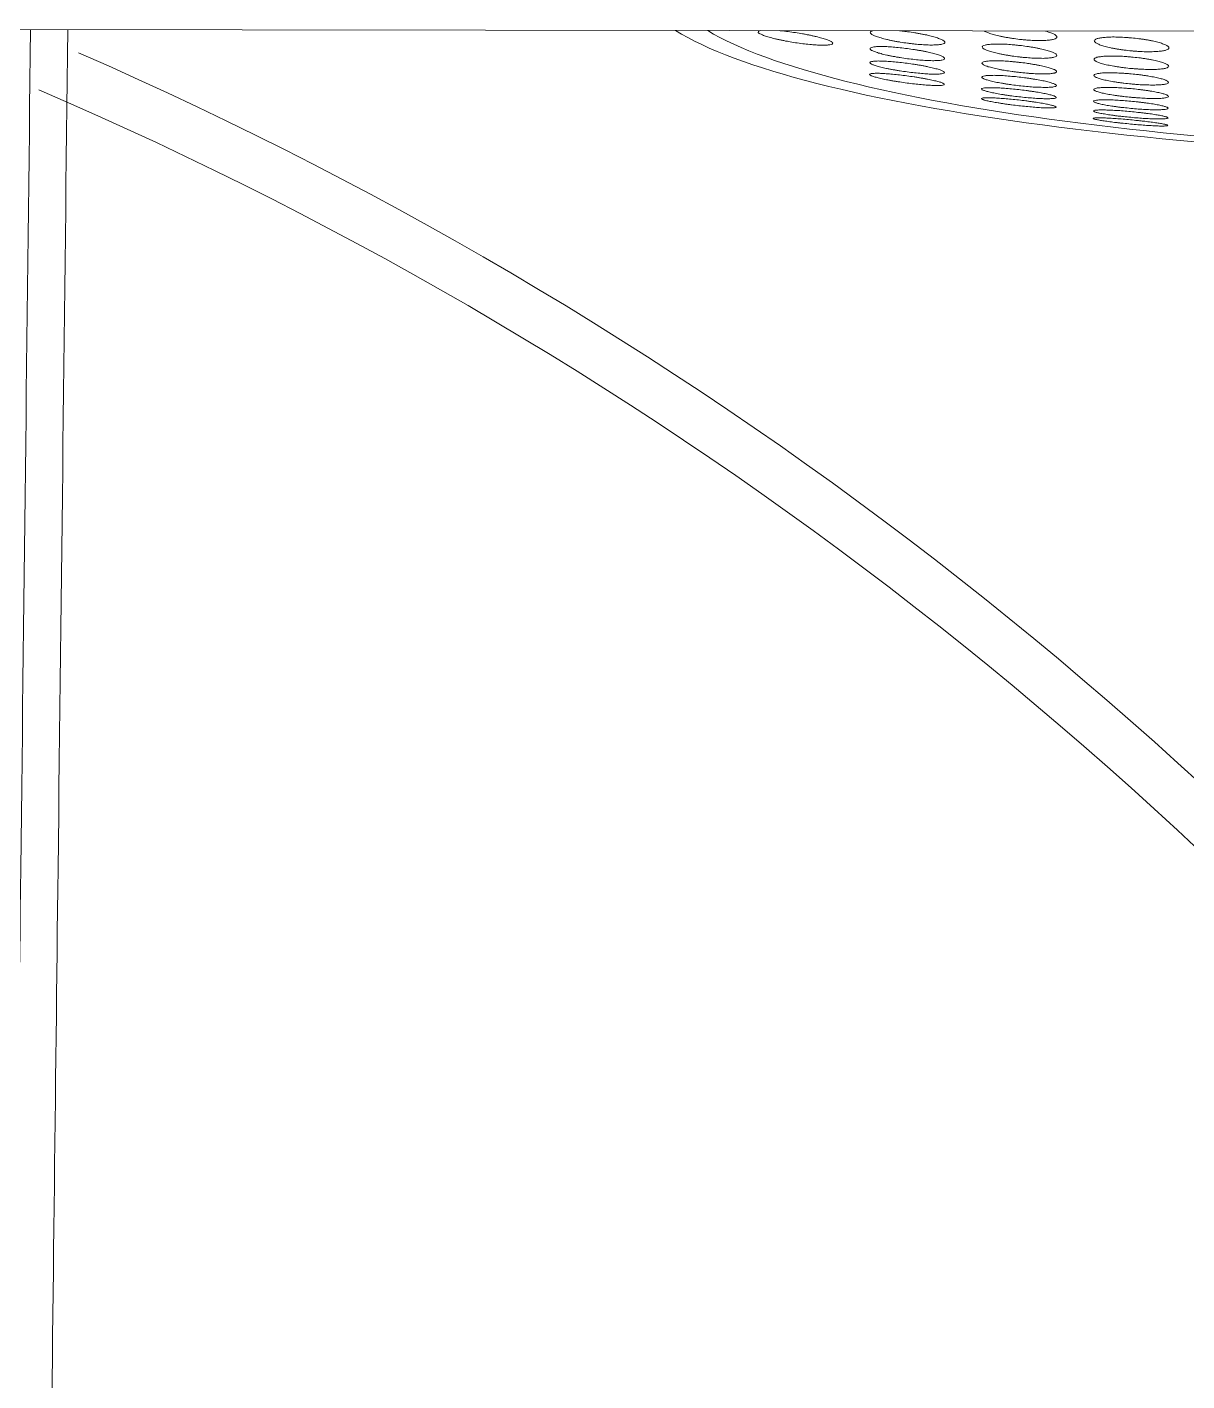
# Model space of a CAD drawing. Extents: x 16539 to 19738, y -91 to 2224.
# Drawn here: x 17448.86 to 17458.19, y 526.8 to 537.69 of the extents above; entities that cross this region are included whole.
import ezdxf

# ---------------------------------------------------------------- set-up
doc = ezdxf.new("R2010")
doc.units = 0
doc.header["$LTSCALE"] = 10
doc.header["$MEASUREMENT"] = 0
doc.layers.add('1', color=7, linetype='CONTINUOUS')

msp = doc.modelspace()

# ---------------------------------------------------------------- linework, layer by layer
at = {"layer": '1', "color": 7, "linetype": 'Continuous', "lineweight": 18}
msp.add_line((17489.185, 537.608), (17436.546, 537.69), dxfattribs=at)
for centre, major_axis, ratio, start_param, end_param in [((17462.025, 538.036), (-8.25, 0.011), 0.173648, 0.27133, 1.569323), ((17462.025, 538.036), (-8, 0.01), 0.173648, 0.280043, 1.569323), ((17436.291, 507.69), (-0.051, -32.5), 0.999999, 0.711487, 2.732071), ((17436.291, 507.69), (-0.051, -32.5), 0.999999, 3.853079, 6.994672)]:
    msp.add_ellipse(centre, major_axis=major_axis, ratio=ratio, start_param=start_param, end_param=end_param, dxfattribs=at)
at = {"layer": '1', "color": 7, "linetype": 'Continuous', "lineweight": 13}
for start_param, end_param in [(0.711487, 2.737519), (3.853079, 6.994672)]:
    msp.add_ellipse((17436.292, 507.69), major_axis=(-0.05, -32.099), ratio=0.999999, start_param=start_param, end_param=end_param, dxfattribs=at)
msp.add_open_spline([(17448.892, 537.67), (17448.866, 535.462), (17448.801, 529.812), (17448.728, 523.56), (17448.683, 519.643)], degree=3, knots=[0, 0, 0, 0, 0.393267, 1, 1, 1, 1], dxfattribs=at)
at = {"layer": '1', "color": 7, "linetype": 'Continuous', "lineweight": 18}
for points, knots in [([(17449.191, 537.67), (17449.166, 535.46), (17449.1, 529.81), (17449.028, 523.557), (17448.983, 519.639)], [0, 0, 0, 0, 0.393371, 1, 1, 1, 1]), ([(17454.742, 537.65), (17454.741, 537.648), (17454.743, 537.645), (17454.749, 537.64), (17454.752, 537.638), (17454.757, 537.635), (17454.761, 537.633), (17454.772, 537.628), (17454.781, 537.624), (17454.798, 537.618), (17454.804, 537.616), (17454.816, 537.612), (17454.823, 537.61), (17454.844, 537.604), (17454.859, 537.6), (17454.884, 537.594), (17454.892, 537.592), (17454.91, 537.588), (17454.927, 537.585), (17454.946, 537.581), (17454.964, 537.577), (17454.974, 537.576), (17455.003, 537.57), (17455.022, 537.567), (17455.061, 537.561), (17455.081, 537.558), (17455.119, 537.554), (17455.138, 537.552), (17455.165, 537.549), (17455.174, 537.548), (17455.191, 537.547), (17455.199, 537.546), (17455.224, 537.545), (17455.239, 537.544), (17455.267, 537.543), (17455.279, 537.544), (17455.296, 537.544), (17455.301, 537.545), (17455.31, 537.546), (17455.314, 537.546), (17455.326, 537.548), (17455.332, 537.55), (17455.339, 537.554), (17455.341, 537.556), (17455.341, 537.559)], [0, 0, 0, 0, 0.0625, 0.0625, 0.09375, 0.09375, 0.125, 0.125, 0.1875, 0.1875, 0.21875, 0.21875, 0.25, 0.25, 0.3125, 0.3125, 0.34375, 0.34375, 0.375, 0.40625, 0.40625, 0.4375, 0.4375, 0.5, 0.5, 0.5625, 0.5625, 0.625, 0.625, 0.65625, 0.65625, 0.6875, 0.6875, 0.75, 0.75, 0.8125, 0.8125, 0.84375, 0.84375, 0.875, 0.875, 0.9375, 0.9375, 1, 1, 1, 1]), ([(17454.761, 537.662), (17454.755, 537.661), (17454.751, 537.659), (17454.744, 537.656), (17454.742, 537.653), (17454.742, 537.65)], [0, 0, 0, 0, 0.454297, 0.454297, 1, 1, 1, 1]), ([(17455.341, 537.559), (17455.341, 537.562), (17455.34, 537.565), (17455.334, 537.569), (17455.331, 537.571), (17455.326, 537.574), (17455.322, 537.576), (17455.311, 537.582), (17455.302, 537.585), (17455.285, 537.591), (17455.279, 537.593), (17455.267, 537.597), (17455.26, 537.599), (17455.239, 537.605), (17455.224, 537.609), (17455.199, 537.615), (17455.191, 537.617), (17455.173, 537.621), (17455.156, 537.625), (17455.137, 537.628), (17455.119, 537.632), (17455.109, 537.634), (17455.08, 537.639), (17455.061, 537.642), (17455.022, 537.648), (17455.002, 537.651), (17454.964, 537.656), (17454.945, 537.658), (17454.921, 537.66), (17454.916, 537.661), (17454.91, 537.661)], [0, 0, 0, 0, 0.096897, 0.096897, 0.145345, 0.145345, 0.193794, 0.193794, 0.29069, 0.29069, 0.339139, 0.339139, 0.387587, 0.387587, 0.484484, 0.484484, 0.532933, 0.532933, 0.581381, 0.629829, 0.629829, 0.678278, 0.678278, 0.775175, 0.775175, 0.872071, 0.872071, 0.968968, 0.968968, 1, 1, 1, 1]), ([(17455.664, 537.66), (17455.657, 537.659), (17455.652, 537.657), (17455.645, 537.652), (17455.643, 537.649), (17455.643, 537.646)], [0, 0, 0, 0, 0.472499, 0.472499, 1, 1, 1, 1]), ([(17455.643, 537.646), (17455.643, 537.643), (17455.645, 537.64), (17455.65, 537.635), (17455.653, 537.633), (17455.659, 537.629), (17455.662, 537.627), (17455.673, 537.621), (17455.683, 537.618), (17455.699, 537.612), (17455.705, 537.61), (17455.717, 537.606), (17455.724, 537.604), (17455.745, 537.598), (17455.76, 537.594), (17455.785, 537.588), (17455.793, 537.586), (17455.81, 537.582), (17455.828, 537.579), (17455.846, 537.575), (17455.865, 537.572), (17455.875, 537.57), (17455.904, 537.565), (17455.923, 537.563), (17455.952, 537.559), (17455.962, 537.558), (17455.982, 537.555), (17455.991, 537.554), (17456.02, 537.551), (17456.039, 537.55), (17456.066, 537.548), (17456.075, 537.547), (17456.092, 537.546), (17456.101, 537.546), (17456.125, 537.545), (17456.14, 537.545), (17456.168, 537.546), (17456.181, 537.546), (17456.197, 537.548), (17456.202, 537.549), (17456.211, 537.55), (17456.216, 537.551), (17456.227, 537.554), (17456.233, 537.556), (17456.241, 537.561), (17456.243, 537.563), (17456.243, 537.567)], [0, 0, 0, 0, 0.0625, 0.0625, 0.09375, 0.09375, 0.125, 0.125, 0.1875, 0.1875, 0.21875, 0.21875, 0.25, 0.25, 0.3125, 0.3125, 0.34375, 0.34375, 0.375, 0.40625, 0.40625, 0.4375, 0.4375, 0.5, 0.5, 0.53125, 0.53125, 0.5625, 0.5625, 0.625, 0.625, 0.65625, 0.65625, 0.6875, 0.6875, 0.75, 0.75, 0.8125, 0.8125, 0.84375, 0.84375, 0.875, 0.875, 0.9375, 0.9375, 1, 1, 1, 1]), ([(17456.243, 537.567), (17456.243, 537.57), (17456.241, 537.573), (17456.235, 537.578), (17456.233, 537.58), (17456.227, 537.584), (17456.224, 537.585), (17456.212, 537.591), (17456.203, 537.595), (17456.187, 537.601), (17456.181, 537.603), (17456.168, 537.607), (17456.162, 537.609), (17456.141, 537.615), (17456.126, 537.619), (17456.101, 537.625), (17456.093, 537.627), (17456.075, 537.63), (17456.058, 537.634), (17456.039, 537.637), (17456.02, 537.641), (17456.011, 537.642), (17455.982, 537.647), (17455.963, 537.65), (17455.933, 537.654), (17455.924, 537.655), (17455.904, 537.657), (17455.894, 537.659), (17455.882, 537.66), (17455.88, 537.66), (17455.878, 537.66)], [0, 0, 0, 0, 0.1097, 0.1097, 0.16455, 0.16455, 0.2194, 0.2194, 0.329101, 0.329101, 0.383951, 0.383951, 0.438801, 0.438801, 0.548501, 0.548501, 0.603351, 0.603351, 0.658201, 0.713051, 0.713051, 0.767902, 0.767902, 0.877602, 0.877602, 0.932452, 0.932452, 0.987302, 0.987302, 1, 1, 1, 1]), ([(17456.56, 537.658), (17456.562, 537.657), (17456.565, 537.656), (17456.575, 537.651), (17456.584, 537.647), (17456.6, 537.64), (17456.606, 537.638), (17456.619, 537.634), (17456.625, 537.632), (17456.646, 537.626), (17456.661, 537.623), (17456.686, 537.617), (17456.694, 537.615), (17456.711, 537.612), (17456.729, 537.608), (17456.747, 537.605), (17456.766, 537.602), (17456.776, 537.6), (17456.805, 537.596), (17456.824, 537.593), (17456.853, 537.59), (17456.863, 537.589), (17456.883, 537.587), (17456.892, 537.586), (17456.921, 537.584), (17456.94, 537.583), (17456.967, 537.582), (17456.976, 537.582), (17456.993, 537.581), (17457.002, 537.581), (17457.026, 537.581), (17457.041, 537.582), (17457.069, 537.583), (17457.082, 537.585), (17457.098, 537.587), (17457.103, 537.588), (17457.113, 537.59), (17457.117, 537.591), (17457.129, 537.594), (17457.134, 537.597), (17457.142, 537.603), (17457.144, 537.606), (17457.144, 537.609)], [0, 0, 0, 0, 0.021851, 0.021851, 0.091719, 0.091719, 0.126653, 0.126653, 0.161587, 0.161587, 0.231455, 0.231455, 0.266388, 0.266388, 0.301322, 0.336256, 0.336256, 0.37119, 0.37119, 0.441058, 0.441058, 0.475992, 0.475992, 0.510926, 0.510926, 0.580793, 0.580793, 0.615727, 0.615727, 0.650661, 0.650661, 0.720529, 0.720529, 0.790397, 0.790397, 0.825331, 0.825331, 0.860264, 0.860264, 0.930132, 0.930132, 1, 1, 1, 1]), ([(17457.144, 537.609), (17457.144, 537.613), (17457.142, 537.617), (17457.137, 537.622), (17457.134, 537.624), (17457.128, 537.628), (17457.125, 537.63), (17457.114, 537.636), (17457.105, 537.64), (17457.088, 537.646), (17457.082, 537.648), (17457.07, 537.652), (17457.063, 537.654), (17457.054, 537.657), (17457.053, 537.657), (17457.051, 537.658)], [0, 0, 0, 0, 0.242175, 0.242175, 0.363262, 0.363262, 0.484349, 0.484349, 0.726524, 0.726524, 0.847611, 0.847611, 0.968698, 0.968698, 1, 1, 1, 1]), ([(17458.044, 537.522), (17458.044, 537.526), (17458.042, 537.529), (17458.036, 537.535), (17458.034, 537.537), (17458.028, 537.541), (17458.025, 537.543), (17458.014, 537.548), (17458.005, 537.552), (17457.988, 537.558), (17457.982, 537.56), (17457.97, 537.564), (17457.963, 537.566), (17457.942, 537.571), (17457.927, 537.575), (17457.903, 537.58), (17457.894, 537.582), (17457.877, 537.585), (17457.859, 537.588), (17457.841, 537.591), (17457.822, 537.594), (17457.813, 537.595), (17457.784, 537.599), (17457.764, 537.601), (17457.735, 537.603), (17457.725, 537.604), (17457.706, 537.606), (17457.696, 537.606), (17457.667, 537.608), (17457.648, 537.609), (17457.621, 537.609), (17457.612, 537.61), (17457.595, 537.61), (17457.586, 537.61), (17457.562, 537.609), (17457.547, 537.608), (17457.519, 537.606), (17457.506, 537.605), (17457.49, 537.602), (17457.485, 537.601), (17457.475, 537.599), (17457.471, 537.598), (17457.46, 537.594), (17457.454, 537.591), (17457.446, 537.585), (17457.444, 537.582), (17457.444, 537.578)], [0, 0, 0, 0, 0.0625, 0.0625, 0.09375, 0.09375, 0.125, 0.125, 0.1875, 0.1875, 0.21875, 0.21875, 0.25, 0.25, 0.3125, 0.3125, 0.34375, 0.34375, 0.375, 0.40625, 0.40625, 0.4375, 0.4375, 0.5, 0.5, 0.53125, 0.53125, 0.5625, 0.5625, 0.625, 0.625, 0.65625, 0.65625, 0.6875, 0.6875, 0.75, 0.75, 0.8125, 0.8125, 0.84375, 0.84375, 0.875, 0.875, 0.9375, 0.9375, 1, 1, 1, 1]), ([(17457.444, 537.578), (17457.444, 537.575), (17457.446, 537.571), (17457.452, 537.566), (17457.454, 537.564), (17457.46, 537.56), (17457.463, 537.558), (17457.474, 537.553), (17457.484, 537.549), (17457.5, 537.543), (17457.506, 537.541), (17457.518, 537.537), (17457.525, 537.535), (17457.546, 537.53), (17457.561, 537.526), (17457.585, 537.521), (17457.594, 537.519), (17457.611, 537.516), (17457.629, 537.513), (17457.647, 537.51), (17457.666, 537.507), (17457.675, 537.506), (17457.704, 537.502), (17457.724, 537.5), (17457.753, 537.497), (17457.763, 537.497), (17457.783, 537.495), (17457.792, 537.494), (17457.821, 537.493), (17457.84, 537.492), (17457.867, 537.491), (17457.876, 537.491), (17457.893, 537.491), (17457.902, 537.491), (17457.926, 537.492), (17457.941, 537.493), (17457.969, 537.495), (17457.982, 537.496), (17457.998, 537.499), (17458.003, 537.5), (17458.013, 537.502), (17458.017, 537.503), (17458.028, 537.507), (17458.034, 537.51), (17458.042, 537.516), (17458.044, 537.519), (17458.044, 537.522)], [0, 0, 0, 0, 0.0625, 0.0625, 0.09375, 0.09375, 0.125, 0.125, 0.1875, 0.1875, 0.21875, 0.21875, 0.25, 0.25, 0.3125, 0.3125, 0.34375, 0.34375, 0.375, 0.40625, 0.40625, 0.4375, 0.4375, 0.5, 0.5, 0.53125, 0.53125, 0.5625, 0.5625, 0.625, 0.625, 0.65625, 0.65625, 0.6875, 0.6875, 0.75, 0.75, 0.8125, 0.8125, 0.84375, 0.84375, 0.875, 0.875, 0.9375, 0.9375, 1, 1, 1, 1]), ([(17456.241, 537.436), (17456.241, 537.439), (17456.239, 537.442), (17456.234, 537.447), (17456.231, 537.448), (17456.226, 537.452), (17456.222, 537.453), (17456.211, 537.459), (17456.202, 537.462), (17456.185, 537.468), (17456.179, 537.469), (17456.167, 537.473), (17456.16, 537.475), (17456.139, 537.481), (17456.124, 537.484), (17456.099, 537.49), (17456.091, 537.492), (17456.073, 537.495), (17456.056, 537.499), (17456.037, 537.502), (17456.019, 537.505), (17456.009, 537.507), (17455.98, 537.511), (17455.961, 537.514), (17455.922, 537.519), (17455.902, 537.522), (17455.864, 537.526), (17455.845, 537.527), (17455.818, 537.53), (17455.809, 537.53), (17455.792, 537.531), (17455.783, 537.532), (17455.759, 537.533), (17455.744, 537.533), (17455.716, 537.533), (17455.703, 537.533), (17455.687, 537.532), (17455.682, 537.531), (17455.673, 537.53), (17455.668, 537.529), (17455.657, 537.527), (17455.651, 537.525), (17455.643, 537.521), (17455.641, 537.519), (17455.641, 537.516)], [0, 0, 0, 0, 0.0625, 0.0625, 0.09375, 0.09375, 0.125, 0.125, 0.1875, 0.1875, 0.21875, 0.21875, 0.25, 0.25, 0.3125, 0.3125, 0.34375, 0.34375, 0.375, 0.40625, 0.40625, 0.4375, 0.4375, 0.5, 0.5, 0.5625, 0.5625, 0.625, 0.625, 0.65625, 0.65625, 0.6875, 0.6875, 0.75, 0.75, 0.8125, 0.8125, 0.84375, 0.84375, 0.875, 0.875, 0.9375, 0.9375, 1, 1, 1, 1]), ([(17455.641, 537.516), (17455.641, 537.513), (17455.643, 537.511), (17455.649, 537.506), (17455.651, 537.504), (17455.657, 537.501), (17455.66, 537.499), (17455.672, 537.494), (17455.681, 537.49), (17455.697, 537.485), (17455.703, 537.483), (17455.716, 537.479), (17455.723, 537.478), (17455.743, 537.472), (17455.759, 537.468), (17455.783, 537.463), (17455.792, 537.461), (17455.809, 537.457), (17455.827, 537.454), (17455.845, 537.451), (17455.864, 537.447), (17455.874, 537.446), (17455.903, 537.441), (17455.922, 537.438), (17455.961, 537.433), (17455.981, 537.431), (17456.019, 537.427), (17456.038, 537.425), (17456.065, 537.423), (17456.074, 537.422), (17456.091, 537.421), (17456.099, 537.421), (17456.124, 537.42), (17456.139, 537.419), (17456.167, 537.42), (17456.179, 537.42), (17456.196, 537.421), (17456.201, 537.421), (17456.21, 537.423), (17456.214, 537.423), (17456.226, 537.425), (17456.231, 537.427), (17456.239, 537.431), (17456.241, 537.434), (17456.241, 537.436)], [0, 0, 0, 0, 0.0625, 0.0625, 0.09375, 0.09375, 0.125, 0.125, 0.1875, 0.1875, 0.21875, 0.21875, 0.25, 0.25, 0.3125, 0.3125, 0.34375, 0.34375, 0.375, 0.40625, 0.40625, 0.4375, 0.4375, 0.5, 0.5, 0.5625, 0.5625, 0.625, 0.625, 0.65625, 0.65625, 0.6875, 0.6875, 0.75, 0.75, 0.8125, 0.8125, 0.84375, 0.84375, 0.875, 0.875, 0.9375, 0.9375, 1, 1, 1, 1]), ([(17457.143, 537.462), (17457.143, 537.465), (17457.141, 537.468), (17457.135, 537.473), (17457.133, 537.475), (17457.127, 537.479), (17457.124, 537.48), (17457.112, 537.486), (17457.103, 537.49), (17457.087, 537.495), (17457.081, 537.497), (17457.068, 537.501), (17457.062, 537.503), (17457.041, 537.508), (17457.026, 537.512), (17457.001, 537.517), (17456.993, 537.519), (17456.975, 537.522), (17456.958, 537.526), (17456.939, 537.529), (17456.92, 537.532), (17456.911, 537.533), (17456.882, 537.537), (17456.863, 537.54), (17456.833, 537.543), (17456.823, 537.544), (17456.804, 537.546), (17456.794, 537.547), (17456.765, 537.549), (17456.747, 537.551), (17456.72, 537.552), (17456.711, 537.552), (17456.693, 537.553), (17456.685, 537.553), (17456.66, 537.553), (17456.645, 537.553), (17456.617, 537.552), (17456.605, 537.551), (17456.588, 537.549), (17456.583, 537.548), (17456.574, 537.547), (17456.57, 537.546), (17456.558, 537.543), (17456.553, 537.541), (17456.545, 537.536), (17456.543, 537.533), (17456.543, 537.53)], [0, 0, 0, 0, 0.0625, 0.0625, 0.09375, 0.09375, 0.125, 0.125, 0.1875, 0.1875, 0.21875, 0.21875, 0.25, 0.25, 0.3125, 0.3125, 0.34375, 0.34375, 0.375, 0.40625, 0.40625, 0.4375, 0.4375, 0.5, 0.5, 0.53125, 0.53125, 0.5625, 0.5625, 0.625, 0.625, 0.65625, 0.65625, 0.6875, 0.6875, 0.75, 0.75, 0.8125, 0.8125, 0.84375, 0.84375, 0.875, 0.875, 0.9375, 0.9375, 1, 1, 1, 1]), ([(17456.543, 537.53), (17456.543, 537.527), (17456.545, 537.523), (17456.55, 537.518), (17456.553, 537.517), (17456.558, 537.513), (17456.562, 537.511), (17456.573, 537.506), (17456.582, 537.502), (17456.599, 537.496), (17456.605, 537.494), (17456.617, 537.491), (17456.624, 537.489), (17456.645, 537.483), (17456.66, 537.48), (17456.684, 537.474), (17456.693, 537.473), (17456.71, 537.469), (17456.728, 537.466), (17456.746, 537.463), (17456.765, 537.46), (17456.774, 537.458), (17456.803, 537.454), (17456.823, 537.452), (17456.852, 537.448), (17456.862, 537.447), (17456.881, 537.445), (17456.891, 537.445), (17456.92, 537.442), (17456.939, 537.441), (17456.966, 537.44), (17456.975, 537.439), (17456.992, 537.439), (17457.001, 537.439), (17457.025, 537.438), (17457.04, 537.438), (17457.068, 537.44), (17457.081, 537.441), (17457.097, 537.442), (17457.102, 537.443), (17457.111, 537.445), (17457.116, 537.446), (17457.127, 537.449), (17457.133, 537.451), (17457.141, 537.456), (17457.143, 537.459), (17457.143, 537.462)], [0, 0, 0, 0, 0.0625, 0.0625, 0.09375, 0.09375, 0.125, 0.125, 0.1875, 0.1875, 0.21875, 0.21875, 0.25, 0.25, 0.3125, 0.3125, 0.34375, 0.34375, 0.375, 0.40625, 0.40625, 0.4375, 0.4375, 0.5, 0.5, 0.53125, 0.53125, 0.5625, 0.5625, 0.625, 0.625, 0.65625, 0.65625, 0.6875, 0.6875, 0.75, 0.75, 0.8125, 0.8125, 0.84375, 0.84375, 0.875, 0.875, 0.9375, 0.9375, 1, 1, 1, 1]), ([(17456.24, 537.324), (17456.24, 537.326), (17456.238, 537.329), (17456.232, 537.333), (17456.23, 537.334), (17456.224, 537.337), (17456.221, 537.339), (17456.209, 537.343), (17456.2, 537.347), (17456.184, 537.352), (17456.178, 537.353), (17456.165, 537.357), (17456.158, 537.358), (17456.138, 537.364), (17456.122, 537.367), (17456.098, 537.372), (17456.089, 537.374), (17456.072, 537.377), (17456.054, 537.381), (17456.036, 537.384), (17456.017, 537.387), (17456.007, 537.389), (17455.978, 537.393), (17455.959, 537.396), (17455.92, 537.401), (17455.9, 537.403), (17455.862, 537.408), (17455.843, 537.409), (17455.816, 537.412), (17455.807, 537.412), (17455.79, 537.414), (17455.782, 537.414), (17455.757, 537.416), (17455.742, 537.416), (17455.714, 537.417), (17455.702, 537.417), (17455.685, 537.416), (17455.68, 537.416), (17455.671, 537.415), (17455.667, 537.414), (17455.655, 537.413), (17455.65, 537.411), (17455.642, 537.408), (17455.64, 537.406), (17455.64, 537.404)], [0, 0, 0, 0, 0.0625, 0.0625, 0.09375, 0.09375, 0.125, 0.125, 0.1875, 0.1875, 0.21875, 0.21875, 0.25, 0.25, 0.3125, 0.3125, 0.34375, 0.34375, 0.375, 0.40625, 0.40625, 0.4375, 0.4375, 0.5, 0.5, 0.5625, 0.5625, 0.625, 0.625, 0.65625, 0.65625, 0.6875, 0.6875, 0.75, 0.75, 0.8125, 0.8125, 0.84375, 0.84375, 0.875, 0.875, 0.9375, 0.9375, 1, 1, 1, 1]), ([(17455.64, 537.404), (17455.64, 537.401), (17455.642, 537.399), (17455.648, 537.395), (17455.65, 537.393), (17455.656, 537.39), (17455.659, 537.389), (17455.67, 537.384), (17455.68, 537.381), (17455.696, 537.376), (17455.702, 537.374), (17455.715, 537.371), (17455.721, 537.369), (17455.742, 537.364), (17455.757, 537.36), (17455.782, 537.355), (17455.791, 537.353), (17455.808, 537.35), (17455.826, 537.347), (17455.844, 537.344), (17455.863, 537.34), (17455.873, 537.339), (17455.901, 537.334), (17455.921, 537.332), (17455.96, 537.326), (17455.98, 537.324), (17456.018, 537.32), (17456.036, 537.318), (17456.064, 537.316), (17456.073, 537.315), (17456.09, 537.314), (17456.098, 537.313), (17456.122, 537.312), (17456.138, 537.311), (17456.165, 537.311), (17456.178, 537.311), (17456.194, 537.312), (17456.199, 537.312), (17456.209, 537.313), (17456.213, 537.313), (17456.224, 537.315), (17456.23, 537.316), (17456.238, 537.32), (17456.24, 537.322), (17456.24, 537.324)], [0, 0, 0, 0, 0.0625, 0.0625, 0.09375, 0.09375, 0.125, 0.125, 0.1875, 0.1875, 0.21875, 0.21875, 0.25, 0.25, 0.3125, 0.3125, 0.34375, 0.34375, 0.375, 0.40625, 0.40625, 0.4375, 0.4375, 0.5, 0.5, 0.5625, 0.5625, 0.625, 0.625, 0.65625, 0.65625, 0.6875, 0.6875, 0.75, 0.75, 0.8125, 0.8125, 0.84375, 0.84375, 0.875, 0.875, 0.9375, 0.9375, 1, 1, 1, 1]), ([(17457.141, 537.332), (17457.141, 537.334), (17457.139, 537.337), (17457.134, 537.342), (17457.131, 537.343), (17457.125, 537.347), (17457.122, 537.348), (17457.111, 537.353), (17457.102, 537.357), (17457.085, 537.362), (17457.079, 537.363), (17457.067, 537.367), (17457.06, 537.369), (17457.039, 537.374), (17457.024, 537.377), (17456.999, 537.382), (17456.991, 537.384), (17456.974, 537.387), (17456.956, 537.39), (17456.937, 537.393), (17456.919, 537.396), (17456.909, 537.397), (17456.88, 537.402), (17456.861, 537.404), (17456.831, 537.407), (17456.822, 537.408), (17456.802, 537.41), (17456.792, 537.411), (17456.764, 537.414), (17456.745, 537.415), (17456.718, 537.417), (17456.709, 537.417), (17456.691, 537.418), (17456.683, 537.418), (17456.659, 537.419), (17456.644, 537.419), (17456.616, 537.418), (17456.603, 537.417), (17456.587, 537.416), (17456.582, 537.415), (17456.572, 537.414), (17456.568, 537.413), (17456.557, 537.411), (17456.551, 537.409), (17456.543, 537.405), (17456.541, 537.402), (17456.541, 537.4)], [0, 0, 0, 0, 0.0625, 0.0625, 0.09375, 0.09375, 0.125, 0.125, 0.1875, 0.1875, 0.21875, 0.21875, 0.25, 0.25, 0.3125, 0.3125, 0.34375, 0.34375, 0.375, 0.40625, 0.40625, 0.4375, 0.4375, 0.5, 0.5, 0.53125, 0.53125, 0.5625, 0.5625, 0.625, 0.625, 0.65625, 0.65625, 0.6875, 0.6875, 0.75, 0.75, 0.8125, 0.8125, 0.84375, 0.84375, 0.875, 0.875, 0.9375, 0.9375, 1, 1, 1, 1]), ([(17457.141, 537.332), (17457.141, 537.329), (17457.139, 537.327), (17457.133, 537.323), (17457.131, 537.322), (17457.125, 537.32), (17457.122, 537.32), (17457.11, 537.317), (17457.101, 537.316), (17457.085, 537.314), (17457.079, 537.314), (17457.066, 537.313), (17457.06, 537.313), (17457.039, 537.313), (17457.024, 537.313), (17456.999, 537.313), (17456.991, 537.314), (17456.974, 537.314), (17456.956, 537.315), (17456.938, 537.316), (17456.919, 537.318), (17456.909, 537.318), (17456.88, 537.321), (17456.861, 537.323), (17456.832, 537.326), (17456.822, 537.327), (17456.802, 537.33), (17456.793, 537.331), (17456.764, 537.335), (17456.745, 537.338), (17456.718, 537.343), (17456.709, 537.344), (17456.691, 537.347), (17456.683, 537.349), (17456.659, 537.354), (17456.643, 537.357), (17456.622, 537.363), (17456.616, 537.364), (17456.603, 537.368), (17456.592, 537.371), (17456.581, 537.375), (17456.572, 537.378), (17456.568, 537.38), (17456.557, 537.385), (17456.551, 537.388), (17456.543, 537.394), (17456.541, 537.397), (17456.541, 537.4)], [0, 0, 0, 0, 0.0625, 0.0625, 0.09375, 0.09375, 0.125, 0.125, 0.1875, 0.1875, 0.21875, 0.21875, 0.25, 0.25, 0.3125, 0.3125, 0.34375, 0.34375, 0.375, 0.40625, 0.40625, 0.4375, 0.4375, 0.5, 0.5, 0.53125, 0.53125, 0.5625, 0.5625, 0.625, 0.625, 0.65625, 0.65625, 0.6875, 0.6875, 0.75, 0.75, 0.78125, 0.78125, 0.8125, 0.84375, 0.84375, 0.875, 0.875, 0.9375, 0.9375, 1, 1, 1, 1]), ([(17458.043, 537.375), (17458.043, 537.378), (17458.041, 537.381), (17458.035, 537.386), (17458.033, 537.388), (17458.027, 537.391), (17458.024, 537.393), (17458.012, 537.398), (17458.003, 537.402), (17457.987, 537.407), (17457.981, 537.409), (17457.968, 537.412), (17457.962, 537.414), (17457.941, 537.419), (17457.926, 537.423), (17457.901, 537.427), (17457.893, 537.429), (17457.875, 537.432), (17457.858, 537.435), (17457.839, 537.438), (17457.82, 537.44), (17457.811, 537.442), (17457.782, 537.445), (17457.762, 537.447), (17457.733, 537.45), (17457.723, 537.451), (17457.704, 537.452), (17457.694, 537.453), (17457.665, 537.455), (17457.647, 537.456), (17457.619, 537.457), (17457.61, 537.457), (17457.593, 537.457), (17457.585, 537.457), (17457.56, 537.457), (17457.545, 537.456), (17457.517, 537.455), (17457.505, 537.453), (17457.488, 537.451), (17457.483, 537.45), (17457.474, 537.449), (17457.47, 537.448), (17457.458, 537.444), (17457.452, 537.442), (17457.445, 537.437), (17457.443, 537.434), (17457.443, 537.431)], [0, 0, 0, 0, 0.0625, 0.0625, 0.09375, 0.09375, 0.125, 0.125, 0.1875, 0.1875, 0.21875, 0.21875, 0.25, 0.25, 0.3125, 0.3125, 0.34375, 0.34375, 0.375, 0.40625, 0.40625, 0.4375, 0.4375, 0.5, 0.5, 0.53125, 0.53125, 0.5625, 0.5625, 0.625, 0.625, 0.65625, 0.65625, 0.6875, 0.6875, 0.75, 0.75, 0.8125, 0.8125, 0.84375, 0.84375, 0.875, 0.875, 0.9375, 0.9375, 1, 1, 1, 1]), ([(17457.443, 537.431), (17457.443, 537.428), (17457.444, 537.425), (17457.45, 537.42), (17457.453, 537.418), (17457.458, 537.415), (17457.462, 537.413), (17457.473, 537.407), (17457.482, 537.404), (17457.498, 537.399), (17457.504, 537.397), (17457.517, 537.393), (17457.523, 537.392), (17457.544, 537.386), (17457.559, 537.383), (17457.584, 537.378), (17457.592, 537.377), (17457.61, 537.374), (17457.627, 537.371), (17457.646, 537.368), (17457.665, 537.365), (17457.674, 537.364), (17457.703, 537.36), (17457.723, 537.358), (17457.752, 537.356), (17457.762, 537.355), (17457.781, 537.353), (17457.791, 537.353), (17457.82, 537.351), (17457.839, 537.35), (17457.866, 537.349), (17457.875, 537.349), (17457.892, 537.349), (17457.9, 537.349), (17457.925, 537.349), (17457.94, 537.349), (17457.968, 537.351), (17457.981, 537.352), (17457.997, 537.355), (17458.002, 537.355), (17458.011, 537.357), (17458.016, 537.358), (17458.027, 537.361), (17458.033, 537.364), (17458.04, 537.369), (17458.042, 537.372), (17458.043, 537.375)], [0, 0, 0, 0, 0.0625, 0.0625, 0.09375, 0.09375, 0.125, 0.125, 0.1875, 0.1875, 0.21875, 0.21875, 0.25, 0.25, 0.3125, 0.3125, 0.34375, 0.34375, 0.375, 0.40625, 0.40625, 0.4375, 0.4375, 0.5, 0.5, 0.53125, 0.53125, 0.5625, 0.5625, 0.625, 0.625, 0.65625, 0.65625, 0.6875, 0.6875, 0.75, 0.75, 0.8125, 0.8125, 0.84375, 0.84375, 0.875, 0.875, 0.9375, 0.9375, 1, 1, 1, 1]), ([(17456.238, 537.229), (17456.238, 537.231), (17456.236, 537.233), (17456.231, 537.236), (17456.228, 537.238), (17456.223, 537.24), (17456.219, 537.242), (17456.208, 537.246), (17456.199, 537.249), (17456.182, 537.253), (17456.176, 537.255), (17456.164, 537.258), (17456.157, 537.259), (17456.136, 537.264), (17456.121, 537.267), (17456.096, 537.272), (17456.087, 537.274), (17456.07, 537.277), (17456.052, 537.28), (17456.034, 537.283), (17456.015, 537.286), (17456.005, 537.288), (17455.976, 537.292), (17455.957, 537.295), (17455.918, 537.3), (17455.898, 537.303), (17455.86, 537.307), (17455.841, 537.309), (17455.814, 537.311), (17455.805, 537.312), (17455.788, 537.314), (17455.78, 537.314), (17455.756, 537.316), (17455.74, 537.317), (17455.713, 537.318), (17455.7, 537.318), (17455.684, 537.318), (17455.679, 537.318), (17455.67, 537.317), (17455.665, 537.317), (17455.654, 537.316), (17455.648, 537.315), (17455.641, 537.312), (17455.638, 537.311), (17455.638, 537.309)], [0, 0, 0, 0, 0.0625, 0.0625, 0.09375, 0.09375, 0.125, 0.125, 0.1875, 0.1875, 0.21875, 0.21875, 0.25, 0.25, 0.3125, 0.3125, 0.34375, 0.34375, 0.375, 0.40625, 0.40625, 0.4375, 0.4375, 0.5, 0.5, 0.5625, 0.5625, 0.625, 0.625, 0.65625, 0.65625, 0.6875, 0.6875, 0.75, 0.75, 0.8125, 0.8125, 0.84375, 0.84375, 0.875, 0.875, 0.9375, 0.9375, 1, 1, 1, 1]), ([(17455.638, 537.309), (17455.638, 537.307), (17455.64, 537.305), (17455.646, 537.301), (17455.648, 537.3), (17455.654, 537.297), (17455.658, 537.296), (17455.669, 537.292), (17455.678, 537.289), (17455.695, 537.284), (17455.701, 537.283), (17455.713, 537.28), (17455.72, 537.278), (17455.741, 537.273), (17455.756, 537.27), (17455.781, 537.265), (17455.789, 537.264), (17455.807, 537.26), (17455.824, 537.257), (17455.843, 537.254), (17455.862, 537.251), (17455.871, 537.25), (17455.9, 537.245), (17455.92, 537.242), (17455.959, 537.237), (17455.979, 537.235), (17456.017, 537.23), (17456.035, 537.229), (17456.063, 537.226), (17456.071, 537.225), (17456.089, 537.224), (17456.097, 537.223), (17456.121, 537.222), (17456.136, 537.221), (17456.164, 537.22), (17456.177, 537.219), (17456.193, 537.22), (17456.198, 537.22), (17456.207, 537.22), (17456.211, 537.22), (17456.223, 537.222), (17456.229, 537.223), (17456.236, 537.225), (17456.238, 537.227), (17456.238, 537.229)], [0, 0, 0, 0, 0.0625, 0.0625, 0.09375, 0.09375, 0.125, 0.125, 0.1875, 0.1875, 0.21875, 0.21875, 0.25, 0.25, 0.3125, 0.3125, 0.34375, 0.34375, 0.375, 0.40625, 0.40625, 0.4375, 0.4375, 0.5, 0.5, 0.5625, 0.5625, 0.625, 0.625, 0.65625, 0.65625, 0.6875, 0.6875, 0.75, 0.75, 0.8125, 0.8125, 0.84375, 0.84375, 0.875, 0.875, 0.9375, 0.9375, 1, 1, 1, 1]), ([(17457.14, 537.219), (17457.14, 537.221), (17457.138, 537.224), (17457.132, 537.228), (17457.13, 537.229), (17457.124, 537.232), (17457.121, 537.233), (17457.109, 537.238), (17457.1, 537.241), (17457.084, 537.246), (17457.078, 537.247), (17457.065, 537.25), (17457.058, 537.252), (17457.038, 537.257), (17457.022, 537.26), (17456.998, 537.265), (17456.989, 537.266), (17456.972, 537.269), (17456.954, 537.272), (17456.936, 537.275), (17456.917, 537.278), (17456.907, 537.279), (17456.878, 537.283), (17456.859, 537.286), (17456.82, 537.29), (17456.8, 537.292), (17456.762, 537.295), (17456.743, 537.297), (17456.716, 537.299), (17456.707, 537.299), (17456.69, 537.3), (17456.681, 537.3), (17456.657, 537.301), (17456.642, 537.302), (17456.614, 537.301), (17456.602, 537.301), (17456.585, 537.3), (17456.58, 537.3), (17456.571, 537.299), (17456.567, 537.298), (17456.555, 537.296), (17456.55, 537.295), (17456.542, 537.291), (17456.54, 537.289), (17456.54, 537.287)], [0, 0, 0, 0, 0.0625, 0.0625, 0.09375, 0.09375, 0.125, 0.125, 0.1875, 0.1875, 0.21875, 0.21875, 0.25, 0.25, 0.3125, 0.3125, 0.34375, 0.34375, 0.375, 0.40625, 0.40625, 0.4375, 0.4375, 0.5, 0.5, 0.5625, 0.5625, 0.625, 0.625, 0.65625, 0.65625, 0.6875, 0.6875, 0.75, 0.75, 0.8125, 0.8125, 0.84375, 0.84375, 0.875, 0.875, 0.9375, 0.9375, 1, 1, 1, 1]), ([(17456.54, 537.287), (17456.54, 537.285), (17456.542, 537.282), (17456.547, 537.278), (17456.55, 537.277), (17456.555, 537.274), (17456.559, 537.273), (17456.57, 537.268), (17456.579, 537.265), (17456.596, 537.26), (17456.602, 537.259), (17456.614, 537.256), (17456.621, 537.254), (17456.642, 537.249), (17456.657, 537.246), (17456.682, 537.241), (17456.69, 537.24), (17456.708, 537.237), (17456.725, 537.234), (17456.744, 537.231), (17456.762, 537.228), (17456.772, 537.227), (17456.801, 537.223), (17456.82, 537.22), (17456.86, 537.216), (17456.879, 537.214), (17456.918, 537.211), (17456.936, 537.209), (17456.963, 537.207), (17456.972, 537.207), (17456.99, 537.206), (17456.998, 537.206), (17457.022, 537.205), (17457.037, 537.204), (17457.065, 537.205), (17457.078, 537.205), (17457.094, 537.206), (17457.099, 537.206), (17457.108, 537.207), (17457.113, 537.208), (17457.124, 537.21), (17457.13, 537.211), (17457.138, 537.215), (17457.14, 537.217), (17457.14, 537.219)], [0, 0, 0, 0, 0.0625, 0.0625, 0.09375, 0.09375, 0.125, 0.125, 0.1875, 0.1875, 0.21875, 0.21875, 0.25, 0.25, 0.3125, 0.3125, 0.34375, 0.34375, 0.375, 0.40625, 0.40625, 0.4375, 0.4375, 0.5, 0.5, 0.5625, 0.5625, 0.625, 0.625, 0.65625, 0.65625, 0.6875, 0.6875, 0.75, 0.75, 0.8125, 0.8125, 0.84375, 0.84375, 0.875, 0.875, 0.9375, 0.9375, 1, 1, 1, 1]), ([(17458.041, 537.245), (17458.041, 537.247), (17458.039, 537.25), (17458.033, 537.255), (17458.031, 537.256), (17458.025, 537.259), (17458.022, 537.261), (17458.011, 537.265), (17458.001, 537.269), (17457.985, 537.274), (17457.979, 537.275), (17457.967, 537.278), (17457.96, 537.28), (17457.939, 537.285), (17457.924, 537.288), (17457.899, 537.292), (17457.891, 537.294), (17457.874, 537.297), (17457.856, 537.299), (17457.838, 537.302), (17457.819, 537.305), (17457.809, 537.306), (17457.78, 537.309), (17457.761, 537.311), (17457.731, 537.314), (17457.722, 537.315), (17457.702, 537.317), (17457.692, 537.317), (17457.663, 537.319), (17457.645, 537.32), (17457.618, 537.321), (17457.609, 537.321), (17457.591, 537.322), (17457.583, 537.322), (17457.559, 537.322), (17457.543, 537.322), (17457.515, 537.321), (17457.503, 537.32), (17457.487, 537.318), (17457.482, 537.317), (17457.472, 537.316), (17457.468, 537.315), (17457.457, 537.312), (17457.451, 537.31), (17457.443, 537.306), (17457.441, 537.303), (17457.441, 537.301)], [0, 0, 0, 0, 0.0625, 0.0625, 0.09375, 0.09375, 0.125, 0.125, 0.1875, 0.1875, 0.21875, 0.21875, 0.25, 0.25, 0.3125, 0.3125, 0.34375, 0.34375, 0.375, 0.40625, 0.40625, 0.4375, 0.4375, 0.5, 0.5, 0.53125, 0.53125, 0.5625, 0.5625, 0.625, 0.625, 0.65625, 0.65625, 0.6875, 0.6875, 0.75, 0.75, 0.8125, 0.8125, 0.84375, 0.84375, 0.875, 0.875, 0.9375, 0.9375, 1, 1, 1, 1]), ([(17457.441, 537.301), (17457.441, 537.298), (17457.443, 537.295), (17457.449, 537.291), (17457.451, 537.289), (17457.457, 537.286), (17457.46, 537.285), (17457.471, 537.28), (17457.481, 537.277), (17457.497, 537.272), (17457.503, 537.27), (17457.515, 537.267), (17457.522, 537.265), (17457.543, 537.261), (17457.558, 537.258), (17457.583, 537.253), (17457.591, 537.252), (17457.608, 537.249), (17457.626, 537.246), (17457.645, 537.243), (17457.663, 537.241), (17457.673, 537.24), (17457.702, 537.236), (17457.721, 537.234), (17457.751, 537.231), (17457.76, 537.23), (17457.78, 537.229), (17457.79, 537.228), (17457.819, 537.226), (17457.837, 537.225), (17457.864, 537.224), (17457.873, 537.224), (17457.891, 537.224), (17457.899, 537.223), (17457.924, 537.223), (17457.939, 537.224), (17457.967, 537.225), (17457.979, 537.226), (17457.995, 537.227), (17458.001, 537.228), (17458.01, 537.23), (17458.014, 537.23), (17458.025, 537.233), (17458.031, 537.235), (17458.039, 537.239), (17458.041, 537.242), (17458.041, 537.245)], [0, 0, 0, 0, 0.0625, 0.0625, 0.09375, 0.09375, 0.125, 0.125, 0.1875, 0.1875, 0.21875, 0.21875, 0.25, 0.25, 0.3125, 0.3125, 0.34375, 0.34375, 0.375, 0.40625, 0.40625, 0.4375, 0.4375, 0.5, 0.5, 0.53125, 0.53125, 0.5625, 0.5625, 0.625, 0.625, 0.65625, 0.65625, 0.6875, 0.6875, 0.75, 0.75, 0.8125, 0.8125, 0.84375, 0.84375, 0.875, 0.875, 0.9375, 0.9375, 1, 1, 1, 1]), ([(17457.138, 537.124), (17457.138, 537.126), (17457.136, 537.128), (17457.131, 537.131), (17457.128, 537.132), (17457.123, 537.135), (17457.119, 537.136), (17457.108, 537.14), (17457.099, 537.143), (17457.082, 537.147), (17457.076, 537.149), (17457.064, 537.151), (17457.057, 537.153), (17457.036, 537.157), (17457.021, 537.16), (17456.996, 537.165), (17456.988, 537.166), (17456.97, 537.169), (17456.953, 537.172), (17456.934, 537.174), (17456.915, 537.177), (17456.906, 537.178), (17456.877, 537.182), (17456.857, 537.185), (17456.818, 537.189), (17456.798, 537.191), (17456.76, 537.195), (17456.741, 537.196), (17456.714, 537.198), (17456.705, 537.199), (17456.688, 537.2), (17456.68, 537.2), (17456.655, 537.201), (17456.64, 537.202), (17456.612, 537.202), (17456.6, 537.202), (17456.584, 537.202), (17456.579, 537.202), (17456.569, 537.201), (17456.565, 537.201), (17456.554, 537.199), (17456.548, 537.198), (17456.54, 537.195), (17456.538, 537.194), (17456.538, 537.192)], [0, 0, 0, 0, 0.0625, 0.0625, 0.09375, 0.09375, 0.125, 0.125, 0.1875, 0.1875, 0.21875, 0.21875, 0.25, 0.25, 0.3125, 0.3125, 0.34375, 0.34375, 0.375, 0.40625, 0.40625, 0.4375, 0.4375, 0.5, 0.5, 0.5625, 0.5625, 0.625, 0.625, 0.65625, 0.65625, 0.6875, 0.6875, 0.75, 0.75, 0.8125, 0.8125, 0.84375, 0.84375, 0.875, 0.875, 0.9375, 0.9375, 1, 1, 1, 1]), ([(17456.538, 537.192), (17456.538, 537.19), (17456.54, 537.188), (17456.546, 537.184), (17456.548, 537.183), (17456.554, 537.181), (17456.557, 537.18), (17456.569, 537.176), (17456.578, 537.173), (17456.594, 537.169), (17456.6, 537.167), (17456.613, 537.164), (17456.62, 537.163), (17456.64, 537.159), (17456.656, 537.156), (17456.68, 537.151), (17456.689, 537.15), (17456.706, 537.147), (17456.724, 537.144), (17456.742, 537.141), (17456.761, 537.139), (17456.771, 537.137), (17456.8, 537.134), (17456.819, 537.131), (17456.858, 537.127), (17456.878, 537.125), (17456.917, 537.121), (17456.935, 537.12), (17456.962, 537.118), (17456.971, 537.117), (17456.989, 537.116), (17456.997, 537.115), (17457.021, 537.114), (17457.036, 537.114), (17457.064, 537.113), (17457.077, 537.113), (17457.093, 537.114), (17457.098, 537.114), (17457.107, 537.115), (17457.111, 537.115), (17457.123, 537.116), (17457.128, 537.117), (17457.136, 537.12), (17457.138, 537.122), (17457.138, 537.124)], [0, 0, 0, 0, 0.0625, 0.0625, 0.09375, 0.09375, 0.125, 0.125, 0.1875, 0.1875, 0.21875, 0.21875, 0.25, 0.25, 0.3125, 0.3125, 0.34375, 0.34375, 0.375, 0.40625, 0.40625, 0.4375, 0.4375, 0.5, 0.5, 0.5625, 0.5625, 0.625, 0.625, 0.65625, 0.65625, 0.6875, 0.6875, 0.75, 0.75, 0.8125, 0.8125, 0.84375, 0.84375, 0.875, 0.875, 0.9375, 0.9375, 1, 1, 1, 1]), ([(17458.04, 537.132), (17458.04, 537.134), (17458.038, 537.137), (17458.032, 537.14), (17458.03, 537.142), (17458.024, 537.145), (17458.021, 537.146), (17458.009, 537.15), (17458, 537.153), (17457.984, 537.157), (17457.978, 537.159), (17457.965, 537.162), (17457.959, 537.163), (17457.938, 537.168), (17457.923, 537.17), (17457.898, 537.175), (17457.889, 537.176), (17457.872, 537.179), (17457.854, 537.181), (17457.836, 537.184), (17457.817, 537.186), (17457.807, 537.187), (17457.778, 537.191), (17457.759, 537.193), (17457.73, 537.196), (17457.72, 537.196), (17457.7, 537.198), (17457.69, 537.199), (17457.662, 537.201), (17457.643, 537.202), (17457.616, 537.203), (17457.607, 537.203), (17457.59, 537.204), (17457.581, 537.204), (17457.557, 537.205), (17457.542, 537.205), (17457.514, 537.204), (17457.501, 537.203), (17457.485, 537.202), (17457.48, 537.202), (17457.471, 537.201), (17457.466, 537.2), (17457.455, 537.198), (17457.449, 537.196), (17457.442, 537.192), (17457.44, 537.19), (17457.44, 537.188)], [0, 0, 0, 0, 0.0625, 0.0625, 0.09375, 0.09375, 0.125, 0.125, 0.1875, 0.1875, 0.21875, 0.21875, 0.25, 0.25, 0.3125, 0.3125, 0.34375, 0.34375, 0.375, 0.40625, 0.40625, 0.4375, 0.4375, 0.5, 0.5, 0.53125, 0.53125, 0.5625, 0.5625, 0.625, 0.625, 0.65625, 0.65625, 0.6875, 0.6875, 0.75, 0.75, 0.8125, 0.8125, 0.84375, 0.84375, 0.875, 0.875, 0.9375, 0.9375, 1, 1, 1, 1]), ([(17457.44, 537.188), (17457.44, 537.186), (17457.441, 537.183), (17457.447, 537.179), (17457.45, 537.178), (17457.455, 537.175), (17457.459, 537.174), (17457.47, 537.17), (17457.479, 537.167), (17457.496, 537.163), (17457.501, 537.161), (17457.514, 537.158), (17457.521, 537.157), (17457.541, 537.152), (17457.557, 537.149), (17457.581, 537.145), (17457.59, 537.144), (17457.607, 537.141), (17457.625, 537.139), (17457.643, 537.136), (17457.662, 537.134), (17457.672, 537.132), (17457.701, 537.129), (17457.72, 537.127), (17457.75, 537.124), (17457.759, 537.123), (17457.779, 537.122), (17457.789, 537.121), (17457.817, 537.119), (17457.836, 537.118), (17457.863, 537.117), (17457.872, 537.116), (17457.89, 537.116), (17457.898, 537.116), (17457.922, 537.115), (17457.937, 537.115), (17457.965, 537.116), (17457.978, 537.116), (17457.994, 537.118), (17457.999, 537.118), (17458.008, 537.119), (17458.013, 537.12), (17458.024, 537.122), (17458.03, 537.124), (17458.037, 537.127), (17458.04, 537.13), (17458.04, 537.132)], [0, 0, 0, 0, 0.0625, 0.0625, 0.09375, 0.09375, 0.125, 0.125, 0.1875, 0.1875, 0.21875, 0.21875, 0.25, 0.25, 0.3125, 0.3125, 0.34375, 0.34375, 0.375, 0.40625, 0.40625, 0.4375, 0.4375, 0.5, 0.5, 0.53125, 0.53125, 0.5625, 0.5625, 0.625, 0.625, 0.65625, 0.65625, 0.6875, 0.6875, 0.75, 0.75, 0.8125, 0.8125, 0.84375, 0.84375, 0.875, 0.875, 0.9375, 0.9375, 1, 1, 1, 1]), ([(17457.137, 537.046), (17457.137, 537.048), (17457.135, 537.049), (17457.129, 537.052), (17457.127, 537.053), (17457.121, 537.055), (17457.118, 537.057), (17457.106, 537.06), (17457.097, 537.062), (17457.081, 537.066), (17457.075, 537.067), (17457.062, 537.07), (17457.056, 537.071), (17457.035, 537.075), (17457.019, 537.078), (17456.995, 537.082), (17456.986, 537.083), (17456.969, 537.086), (17456.951, 537.089), (17456.932, 537.091), (17456.914, 537.094), (17456.904, 537.095), (17456.875, 537.099), (17456.855, 537.101), (17456.816, 537.106), (17456.796, 537.108), (17456.758, 537.111), (17456.74, 537.113), (17456.712, 537.115), (17456.703, 537.116), (17456.686, 537.117), (17456.67, 537.118), (17456.654, 537.119), (17456.639, 537.12), (17456.632, 537.12), (17456.611, 537.121), (17456.598, 537.121), (17456.582, 537.121), (17456.577, 537.121), (17456.568, 537.121), (17456.564, 537.121), (17456.552, 537.12), (17456.547, 537.119), (17456.539, 537.117), (17456.537, 537.116), (17456.537, 537.114)], [0, 0, 0, 0, 0.0625, 0.0625, 0.09375, 0.09375, 0.125, 0.125, 0.1875, 0.1875, 0.21875, 0.21875, 0.25, 0.25, 0.3125, 0.3125, 0.34375, 0.34375, 0.375, 0.40625, 0.40625, 0.4375, 0.4375, 0.5, 0.5, 0.5625, 0.5625, 0.625, 0.625, 0.65625, 0.65625, 0.6875, 0.71875, 0.71875, 0.75, 0.75, 0.8125, 0.8125, 0.84375, 0.84375, 0.875, 0.875, 0.9375, 0.9375, 1, 1, 1, 1]), ([(17456.537, 537.114), (17456.537, 537.113), (17456.539, 537.111), (17456.544, 537.108), (17456.547, 537.107), (17456.553, 537.105), (17456.556, 537.104), (17456.567, 537.101), (17456.576, 537.098), (17456.593, 537.095), (17456.599, 537.093), (17456.611, 537.091), (17456.618, 537.089), (17456.639, 537.085), (17456.654, 537.083), (17456.679, 537.079), (17456.688, 537.077), (17456.705, 537.075), (17456.723, 537.072), (17456.741, 537.069), (17456.76, 537.067), (17456.77, 537.066), (17456.799, 537.062), (17456.818, 537.059), (17456.857, 537.055), (17456.877, 537.053), (17456.916, 537.049), (17456.934, 537.048), (17456.961, 537.045), (17456.97, 537.045), (17456.987, 537.043), (17457.004, 537.042), (17457.02, 537.041), (17457.035, 537.041), (17457.042, 537.04), (17457.063, 537.04), (17457.075, 537.039), (17457.091, 537.039), (17457.096, 537.039), (17457.106, 537.04), (17457.11, 537.04), (17457.121, 537.041), (17457.127, 537.041), (17457.135, 537.043), (17457.137, 537.045), (17457.137, 537.046)], [0, 0, 0, 0, 0.0625, 0.0625, 0.09375, 0.09375, 0.125, 0.125, 0.1875, 0.1875, 0.21875, 0.21875, 0.25, 0.25, 0.3125, 0.3125, 0.34375, 0.34375, 0.375, 0.40625, 0.40625, 0.4375, 0.4375, 0.5, 0.5, 0.5625, 0.5625, 0.625, 0.625, 0.65625, 0.65625, 0.6875, 0.71875, 0.71875, 0.75, 0.75, 0.8125, 0.8125, 0.84375, 0.84375, 0.875, 0.875, 0.9375, 0.9375, 1, 1, 1, 1]), ([(17458.037, 536.959), (17458.037, 536.96), (17458.035, 536.962), (17458.029, 536.965), (17458.027, 536.966), (17458.021, 536.968), (17458.018, 536.969), (17458.006, 536.972), (17457.997, 536.974), (17457.981, 536.978), (17457.975, 536.979), (17457.962, 536.981), (17457.956, 536.982), (17457.935, 536.986), (17457.92, 536.988), (17457.895, 536.992), (17457.886, 536.993), (17457.869, 536.995), (17457.851, 536.998), (17457.833, 537), (17457.814, 537.002), (17457.804, 537.003), (17457.775, 537.006), (17457.756, 537.008), (17457.716, 537.012), (17457.697, 537.014), (17457.658, 537.017), (17457.64, 537.018), (17457.612, 537.02), (17457.603, 537.02), (17457.586, 537.021), (17457.578, 537.021), (17457.554, 537.022), (17457.538, 537.023), (17457.511, 537.023), (17457.498, 537.023), (17457.482, 537.023), (17457.477, 537.023), (17457.468, 537.022), (17457.463, 537.022), (17457.452, 537.021), (17457.447, 537.02), (17457.439, 537.018), (17457.437, 537.017), (17457.437, 537.015)], [0, 0, 0, 0, 0.0625, 0.0625, 0.09375, 0.09375, 0.125, 0.125, 0.1875, 0.1875, 0.21875, 0.21875, 0.25, 0.25, 0.3125, 0.3125, 0.34375, 0.34375, 0.375, 0.40625, 0.40625, 0.4375, 0.4375, 0.5, 0.5, 0.5625, 0.5625, 0.625, 0.625, 0.65625, 0.65625, 0.6875, 0.6875, 0.75, 0.75, 0.8125, 0.8125, 0.84375, 0.84375, 0.875, 0.875, 0.9375, 0.9375, 1, 1, 1, 1]), ([(17458.038, 537.037), (17458.038, 537.038), (17458.036, 537.041), (17458.031, 537.044), (17458.028, 537.045), (17458.022, 537.047), (17458.019, 537.049), (17458.008, 537.052), (17457.999, 537.055), (17457.982, 537.059), (17457.976, 537.06), (17457.964, 537.063), (17457.957, 537.064), (17457.936, 537.068), (17457.921, 537.071), (17457.896, 537.074), (17457.888, 537.076), (17457.87, 537.078), (17457.853, 537.081), (17457.834, 537.083), (17457.815, 537.085), (17457.806, 537.087), (17457.777, 537.09), (17457.757, 537.092), (17457.718, 537.095), (17457.698, 537.097), (17457.66, 537.1), (17457.641, 537.101), (17457.614, 537.103), (17457.605, 537.103), (17457.588, 537.104), (17457.58, 537.104), (17457.555, 537.105), (17457.54, 537.105), (17457.512, 537.105), (17457.5, 537.105), (17457.484, 537.104), (17457.479, 537.103), (17457.469, 537.103), (17457.465, 537.102), (17457.454, 537.101), (17457.448, 537.099), (17457.44, 537.096), (17457.438, 537.095), (17457.438, 537.093)], [0, 0, 0, 0, 0.0625, 0.0625, 0.09375, 0.09375, 0.125, 0.125, 0.1875, 0.1875, 0.21875, 0.21875, 0.25, 0.25, 0.3125, 0.3125, 0.34375, 0.34375, 0.375, 0.40625, 0.40625, 0.4375, 0.4375, 0.5, 0.5, 0.5625, 0.5625, 0.625, 0.625, 0.65625, 0.65625, 0.6875, 0.6875, 0.75, 0.75, 0.8125, 0.8125, 0.84375, 0.84375, 0.875, 0.875, 0.9375, 0.9375, 1, 1, 1, 1]), ([(17457.438, 537.093), (17457.438, 537.091), (17457.44, 537.089), (17457.446, 537.086), (17457.448, 537.084), (17457.454, 537.082), (17457.457, 537.081), (17457.468, 537.077), (17457.478, 537.075), (17457.494, 537.071), (17457.5, 537.069), (17457.513, 537.067), (17457.519, 537.065), (17457.54, 537.061), (17457.555, 537.059), (17457.58, 537.055), (17457.588, 537.054), (17457.606, 537.051), (17457.624, 537.049), (17457.642, 537.046), (17457.661, 537.044), (17457.671, 537.043), (17457.7, 537.04), (17457.719, 537.038), (17457.758, 537.034), (17457.778, 537.032), (17457.816, 537.029), (17457.835, 537.028), (17457.862, 537.027), (17457.871, 537.026), (17457.888, 537.026), (17457.897, 537.025), (17457.921, 537.025), (17457.936, 537.024), (17457.964, 537.024), (17457.976, 537.025), (17457.993, 537.026), (17457.998, 537.026), (17458.007, 537.027), (17458.011, 537.027), (17458.023, 537.029), (17458.028, 537.03), (17458.036, 537.033), (17458.038, 537.035), (17458.038, 537.037)], [0, 0, 0, 0, 0.0625, 0.0625, 0.09375, 0.09375, 0.125, 0.125, 0.1875, 0.1875, 0.21875, 0.21875, 0.25, 0.25, 0.3125, 0.3125, 0.34375, 0.34375, 0.375, 0.40625, 0.40625, 0.4375, 0.4375, 0.5, 0.5, 0.5625, 0.5625, 0.625, 0.625, 0.65625, 0.65625, 0.6875, 0.6875, 0.75, 0.75, 0.8125, 0.8125, 0.84375, 0.84375, 0.875, 0.875, 0.9375, 0.9375, 1, 1, 1, 1]), ([(17458.035, 536.899), (17458.035, 536.9), (17458.033, 536.901), (17458.028, 536.903), (17458.025, 536.904), (17458.02, 536.906), (17458.016, 536.907), (17458.005, 536.909), (17457.996, 536.911), (17457.979, 536.914), (17457.973, 536.915), (17457.961, 536.917), (17457.954, 536.918), (17457.933, 536.921), (17457.918, 536.923), (17457.893, 536.927), (17457.885, 536.928), (17457.867, 536.93), (17457.85, 536.932), (17457.831, 536.934), (17457.812, 536.936), (17457.803, 536.937), (17457.773, 536.94), (17457.754, 536.942), (17457.715, 536.946), (17457.695, 536.948), (17457.656, 536.951), (17457.638, 536.952), (17457.611, 536.954), (17457.602, 536.955), (17457.584, 536.956), (17457.568, 536.957), (17457.552, 536.958), (17457.537, 536.958), (17457.53, 536.959), (17457.509, 536.959), (17457.497, 536.96), (17457.481, 536.96), (17457.475, 536.96), (17457.466, 536.96), (17457.462, 536.96), (17457.451, 536.959), (17457.445, 536.959), (17457.437, 536.957), (17457.435, 536.956), (17457.435, 536.955)], [0, 0, 0, 0, 0.0625, 0.0625, 0.09375, 0.09375, 0.125, 0.125, 0.1875, 0.1875, 0.21875, 0.21875, 0.25, 0.25, 0.3125, 0.3125, 0.34375, 0.34375, 0.375, 0.40625, 0.40625, 0.4375, 0.4375, 0.5, 0.5, 0.5625, 0.5625, 0.625, 0.625, 0.65625, 0.65625, 0.6875, 0.71875, 0.71875, 0.75, 0.75, 0.8125, 0.8125, 0.84375, 0.84375, 0.875, 0.875, 0.9375, 0.9375, 1, 1, 1, 1]), ([(17457.435, 536.955), (17457.435, 536.954), (17457.437, 536.953), (17457.443, 536.951), (17457.445, 536.95), (17457.451, 536.948), (17457.454, 536.947), (17457.466, 536.945), (17457.475, 536.943), (17457.491, 536.94), (17457.497, 536.939), (17457.51, 536.937), (17457.516, 536.936), (17457.537, 536.933), (17457.552, 536.931), (17457.577, 536.927), (17457.586, 536.926), (17457.603, 536.924), (17457.621, 536.922), (17457.639, 536.92), (17457.658, 536.918), (17457.668, 536.917), (17457.697, 536.914), (17457.717, 536.912), (17457.756, 536.908), (17457.776, 536.906), (17457.814, 536.903), (17457.833, 536.902), (17457.86, 536.9), (17457.869, 536.899), (17457.886, 536.898), (17457.903, 536.897), (17457.918, 536.896), (17457.933, 536.895), (17457.941, 536.895), (17457.962, 536.894), (17457.974, 536.894), (17457.99, 536.894), (17457.995, 536.894), (17458.004, 536.894), (17458.009, 536.894), (17458.02, 536.895), (17458.026, 536.895), (17458.033, 536.897), (17458.035, 536.898), (17458.035, 536.899)], [0, 0, 0, 0, 0.0625, 0.0625, 0.09375, 0.09375, 0.125, 0.125, 0.1875, 0.1875, 0.21875, 0.21875, 0.25, 0.25, 0.3125, 0.3125, 0.34375, 0.34375, 0.375, 0.40625, 0.40625, 0.4375, 0.4375, 0.5, 0.5, 0.5625, 0.5625, 0.625, 0.625, 0.65625, 0.65625, 0.6875, 0.71875, 0.71875, 0.75, 0.75, 0.8125, 0.8125, 0.84375, 0.84375, 0.875, 0.875, 0.9375, 0.9375, 1, 1, 1, 1]), ([(17457.437, 537.015), (17457.437, 537.014), (17457.439, 537.012), (17457.444, 537.009), (17457.447, 537.008), (17457.452, 537.006), (17457.456, 537.005), (17457.467, 537.002), (17457.476, 537), (17457.493, 536.996), (17457.499, 536.995), (17457.511, 536.993), (17457.518, 536.992), (17457.539, 536.988), (17457.554, 536.986), (17457.579, 536.982), (17457.587, 536.981), (17457.605, 536.979), (17457.622, 536.976), (17457.641, 536.974), (17457.66, 536.972), (17457.669, 536.971), (17457.698, 536.968), (17457.718, 536.966), (17457.757, 536.962), (17457.777, 536.96), (17457.815, 536.957), (17457.834, 536.956), (17457.861, 536.954), (17457.87, 536.954), (17457.887, 536.953), (17457.896, 536.953), (17457.92, 536.952), (17457.935, 536.951), (17457.963, 536.951), (17457.975, 536.951), (17457.991, 536.951), (17457.996, 536.951), (17458.006, 536.952), (17458.01, 536.952), (17458.021, 536.953), (17458.027, 536.954), (17458.035, 536.956), (17458.037, 536.957), (17458.037, 536.959)], [0, 0, 0, 0, 0.0625, 0.0625, 0.09375, 0.09375, 0.125, 0.125, 0.1875, 0.1875, 0.21875, 0.21875, 0.25, 0.25, 0.3125, 0.3125, 0.34375, 0.34375, 0.375, 0.40625, 0.40625, 0.4375, 0.4375, 0.5, 0.5, 0.5625, 0.5625, 0.625, 0.625, 0.65625, 0.65625, 0.6875, 0.6875, 0.75, 0.75, 0.8125, 0.8125, 0.84375, 0.84375, 0.875, 0.875, 0.9375, 0.9375, 1, 1, 1, 1])]:
    msp.add_open_spline(points, degree=3, knots=knots, dxfattribs=at)

doc.saveas('drawing.dxf')
